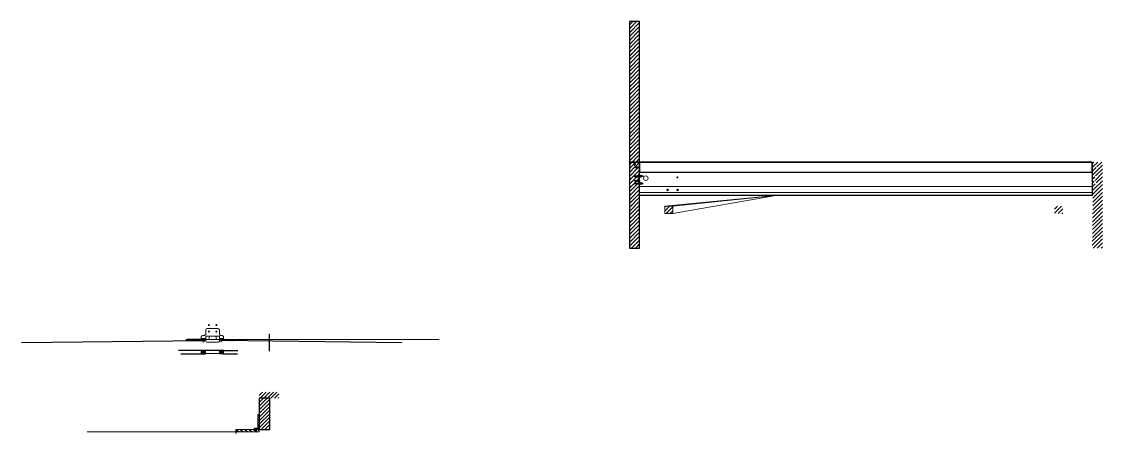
# Model space of a CAD drawing. Header units: millimetres. Extents: x -65822 to 124962, y -17646 to 50330.
# Drawn here: x 9150 to 13926, y 9572 to 11391 of the extents above; entities that cross this region are included whole.
import ezdxf

# ---------------------------------------------------------------- set-up
doc = ezdxf.new("R2010")
doc.units = ezdxf.units.MM
doc.header["$MEASUREMENT"] = 0
for name, color, linetype, lineweight in [('Arredi', 1, 'Continuous', 30), ('Dettagli', 210, 'Continuous', 20), ('qqqq', 5, 'Continuous', 30), ('qqqqq', 2, 'Continuous', 9), ('quote', 2, 'Continuous', 9)]:
    doc.layers.add(name, color=color, linetype=linetype, lineweight=lineweight)
doc.layers.add('Viti', color=2, linetype='Continuous')
pattern_1 = [(45, (8201.7578, -4997.0656), (-2.6516504, 2.6516504), [])]

msp = doc.modelspace()

# ---------------------------------------------------------------- hatches: boundary and pattern name
at = {"layer": 'Dettagli'}
h = msp.add_hatch(dxfattribs=at)
h.set_pattern_fill('ANSI31', color=256, scale=90)
h.set_pattern_definition([(45, (-169.249, 7119), (-7.954951, 7.954951), [])])
h.paths.add_polyline_path([(10246.574, 9727.541), (10199.82, 9727.541), (10199.82, 9589.291), (10246.574, 9589.291)])
h.paths.add_polyline_path([(10286.326, 9754.952), (10199.82, 9754.952), (10199.82, 9727.541), (10246.574, 9727.541), (10286.326, 9727.541)])
at = {"layer": 'qqqq'}
h = msp.add_hatch(dxfattribs=at)
h.set_pattern_fill('ANSI31', color=0, scale=97)
h.set_pattern_definition([(45, (-6909.345, -12513.192), (-8.5736697, 8.5736697), [])])
h.paths.add_polyline_path([(11880.601, 11390.758), (11835.601, 11390.758), (11835.601, 10770.758), (11880.601, 10770.758)])
h.paths.add_polyline_path([(11880.601, 10673.235), (11876.713, 10673.235), (11876.713, 10674.221, -0.46900804), (11876.713, 10681.283), (11876.713, 10679.494), (11880.601, 10679.494), (11880.601, 10686.753), (11860.067, 10686.753), (11860.067, 10689.791), (11880.601, 10689.791), (11880.601, 10704.709), (11876.713, 10704.709), (11876.713, 10705.695, -0.46900804), (11876.713, 10712.757), (11876.713, 10710.969), (11880.601, 10710.969), (11880.601, 10746.218), (11860.112, 10746.218), (11860.112, 10749.256), (11880.601, 10749.256), (11880.601, 10770.758), (11860.979, 10770.758, -0.39673277), (11854.682, 10770.758), (11835.601, 10770.758), (11835.601, 10390.758), (11880.601, 10390.758)])
h.paths.add_polyline_path([(11858.509, 10677.534), (11856.248, 10676.34), (11858.921, 10674.72, -0.15869569)], flags=16)
h.paths.add_polyline_path([(11859.142, 10678.368), (11861.583, 10678.368), (11863.658, 10678.368), (11866.094, 10678.368), (11868.248, 10678.368), (11870.676, 10678.368), (11872.802, 10678.368), (11874.652, 10678.368, 0.26657186), (11876.185, 10674.06), (11873.528, 10674.06), (11871.381, 10674.06), (11869.065, 10674.06), (11866.438, 10674.06), (11864.106, 10674.06), (11861.663, 10674.06), (11859.955, 10674.06, -0.25402856)], flags=16)
h.paths.add_polyline_path([(11861.096, 10678.139), (11863.173, 10678.139), (11865.608, 10678.139), (11867.765, 10678.139), (11870.193, 10678.139), (11872.319, 10678.139), (11872.762, 10678.139, 0.23266041), (11873.994, 10674.276), (11871.847, 10674.276), (11869.53, 10674.276), (11866.906, 10674.276), (11864.573, 10674.276), (11862.132, 10674.276), (11861.523, 10674.276, -0.22198759)], flags=0)
h.paths.add_polyline_path([(11858.509, 10709.008), (11856.248, 10707.815), (11858.921, 10706.195, -0.15869569)], flags=16)
h.paths.add_polyline_path([(11859.142, 10709.842), (11861.583, 10709.842), (11863.658, 10709.842), (11866.094, 10709.842), (11868.248, 10709.842), (11870.676, 10709.842), (11872.802, 10709.842), (11874.652, 10709.842, 0.26657186), (11876.185, 10705.534), (11873.528, 10705.534), (11871.381, 10705.534), (11869.065, 10705.534), (11866.438, 10705.534), (11864.106, 10705.534), (11861.663, 10705.534), (11859.955, 10705.534, -0.25402856)], flags=16)
h.paths.add_polyline_path([(11861.096, 10709.613), (11863.173, 10709.613), (11865.608, 10709.613), (11867.765, 10709.613), (11870.193, 10709.613), (11872.319, 10709.613), (11872.762, 10709.613, 0.23266041), (11873.994, 10705.75), (11871.847, 10705.75), (11869.53, 10705.75), (11866.906, 10705.75), (11864.573, 10705.75), (11862.132, 10705.75), (11861.523, 10705.75, -0.22198759)], flags=0)
h.paths.add_polyline_path([(11857.535, 10757.915), (11858.729, 10755.654), (11860.348, 10758.326, -0.15869569)], flags=16)
h.paths.add_polyline_path([(11856.701, 10758.547), (11856.701, 10760.989), (11856.701, 10763.064), (11856.701, 10765.499), (11856.701, 10767.653), (11856.93, 10769.598), (11856.93, 10767.617, 0.25271467), (11861.009, 10769.169), (11861.009, 10768.47), (11861.009, 10765.844), (11861.009, 10763.511), (11861.009, 10761.069), (11861.009, 10759.36, -0.25402856)], flags=16)
h.paths.add_polyline_path([(11856.93, 10762.579), (11856.93, 10765.014), (11856.93, 10767.171, 0.23013017), (11860.793, 10768.265), (11860.793, 10766.312), (11860.793, 10763.979), (11860.793, 10761.538), (11860.793, 10760.929, -0.22198759), (11856.93, 10760.502)], flags=0)
h.paths.add_polyline_path([(13925.601, 10770.758), (13880.601, 10770.758), (13880.601, 10749.256), (13901.09, 10749.256), (13901.09, 10746.218), (13880.601, 10746.218), (13880.601, 10725.758), (13880.601, 10708.656), (13884.197, 10708.656), (13886.258, 10709.842), (13885.812, 10709.842), (13884.197, 10709.636), (13884.197, 10706.682), (13884.005, 10689.791), (13901.134, 10689.791), (13901.134, 10686.753), (13880.601, 10686.753), (13880.601, 10677.182), (13884.197, 10677.182), (13886.258, 10678.368), (13885.812, 10678.368), (13884.197, 10678.162), (13884.197, 10675.208), (13880.601, 10390.758), (13925.601, 10390.758)])
h.paths.add_polyline_path([(13901.989, 10674.72), (13904.662, 10676.34), (13902.401, 10677.534, -0.15869569)], flags=16)
h.paths.add_polyline_path([(13898.621, 10674.06), (13896.146, 10674.06), (13893.823, 10674.06), (13891.147, 10674.06), (13888.844, 10674.06), (13886.694, 10674.06), (13884.96, 10674.276), (13886.916, 10674.276, 0.24603984), (13888.108, 10678.368), (13888.54, 10678.368), (13890.665, 10678.368), (13893.098, 10678.368), (13895.232, 10678.368), (13897.672, 10678.368), (13899.729, 10678.368), (13901.768, 10678.368, -0.25402856), (13900.955, 10674.06)], flags=16)
h.paths.add_polyline_path([(13899.814, 10678.139), (13899.399, 10678.139, -0.22363973), (13898.778, 10674.276), (13899.387, 10674.276, 0.22198759)], flags=0)
h.paths.add_polyline_path([(13894.633, 10674.276), (13892.051, 10674.276), (13889.723, 10674.276), (13887.578, 10674.276, 0.22876629), (13888.591, 10678.139), (13890.275, 10678.139), (13892.698, 10678.139), (13894.875, 10678.139), (13897.737, 10678.139, -0.22520546), (13896.974, 10674.276)], flags=0)
h.paths.add_polyline_path([(13901.989, 10706.195), (13904.662, 10707.815), (13902.401, 10709.008, -0.15869569)], flags=16)
h.paths.add_polyline_path([(13898.621, 10705.534), (13896.146, 10705.534), (13893.823, 10705.534), (13891.147, 10705.534), (13888.844, 10705.534), (13886.694, 10705.534), (13884.96, 10705.75), (13886.916, 10705.75, 0.24603984), (13888.108, 10709.842), (13888.54, 10709.842), (13890.665, 10709.842), (13893.098, 10709.842), (13895.232, 10709.842), (13897.672, 10709.842), (13899.729, 10709.842), (13901.768, 10709.842, -0.25402856), (13900.955, 10705.534)], flags=16)
h.paths.add_polyline_path([(13899.814, 10709.613), (13899.399, 10709.613, -0.22363973), (13898.778, 10705.75), (13899.387, 10705.75, 0.22198759)], flags=0)
h.paths.add_polyline_path([(13894.633, 10705.75), (13892.051, 10705.75), (13889.723, 10705.75), (13887.578, 10705.75, 0.22876629), (13888.591, 10709.613), (13890.275, 10709.613), (13892.698, 10709.613), (13894.875, 10709.613), (13897.737, 10709.613, -0.22520546), (13896.974, 10705.75)], flags=0)
h.paths.add_polyline_path([(12027.246, 10575.676), (11991.502, 10575.676), (11991.502, 10543.52), (12027.246, 10543.52)])
h.paths.add_polyline_path([(13750.099, 10575.417), (13714.474, 10575.417), (13714.474, 10543.52), (13750.099, 10543.52)])
at = {"layer": 'quote'}
h = msp.add_hatch(dxfattribs=at)
h.set_pattern_fill('ANSI31', color=256, scale=30)
h.set_pattern_definition(pattern_1)
h.paths.add_polyline_path([(9952.229, 9985.057), (9951.199, 9985.179), (9952.222, 9985.765), (9952.211, 9986.75), (9876.628, 9986.75), (9876.628, 9981.388), (9952.261, 9982.22), (9952.255, 9982.76), (9951.199, 9982.884), (9952.247, 9983.485)])
h = msp.add_hatch(dxfattribs=at)
h.set_pattern_fill('ANSI31', color=256, scale=30)
h.set_pattern_definition(pattern_1)
h.paths.add_polyline_path([(9952.179, 9989.581), (9943.543, 9989.581), (9943.543, 9986.75), (9952.211, 9986.75), (9952.204, 9987.354), (9951.199, 9987.473), (9952.196, 9988.045)])
h = msp.add_hatch(dxfattribs=at)
h.set_pattern_fill('ANSI31', color=256, scale=30)
h.set_pattern_definition(pattern_1)
h.paths.add_polyline_path([(9963.781, 9986.75), (9956.097, 9986.75), (9956.097, 9986.442), (9957.084, 9986.234), (9956.095, 9985.755), (9956.092, 9984.149), (9957.084, 9983.939), (9956.091, 9983.458), (9956.089, 9982.262), (9963.781, 9982.347)])
h = msp.add_hatch(dxfattribs=at)
h.set_pattern_fill('ANSI31', color=256, scale=30)
h.set_pattern_definition(pattern_1)
h.paths.add_polyline_path([(9963.781, 9989.581), (9956.103, 9989.581), (9956.101, 9988.736), (9957.084, 9988.528), (9956.1, 9988.051), (9956.097, 9986.75), (9963.781, 9986.75)])
h = msp.add_hatch(dxfattribs=at)
h.set_pattern_fill('ANSI31', color=256, scale=30)
h.set_pattern_definition(pattern_1)
h.paths.add_polyline_path([(10031.058, 9986.75), (10031.05, 9987.45), (10030.045, 9987.568), (10031.042, 9988.141), (10031.026, 9989.581), (10023.782, 9989.581), (10023.782, 9986.75)])
h = msp.add_hatch(dxfattribs=at)
h.set_pattern_fill('ANSI31', color=256, scale=30)
h.set_pattern_definition(pattern_1)
h.paths.add_polyline_path([(10031.075, 9985.153), (10030.045, 9985.274), (10031.067, 9985.861), (10031.058, 9986.737), (10023.782, 9986.75), (10023.782, 9986.554), (10023.782, 9982.351), (10031.107, 9982.266), (10031.101, 9982.855), (10030.045, 9982.98), (10031.093, 9983.581)])
h = msp.add_hatch(dxfattribs=at)
h.set_pattern_fill('ANSI31', color=256, scale=30)
h.set_pattern_definition(pattern_1)
h.paths.add_polyline_path([(10087.149, 9986.638), (10034.943, 9986.731), (10034.943, 9986.538), (10035.93, 9986.329), (10034.941, 9985.85), (10034.938, 9984.245), (10035.93, 9984.035), (10034.937, 9983.554), (10034.934, 9982.222), (10087.149, 9981.615)])
h = msp.add_hatch(dxfattribs=at)
h.set_pattern_fill('ANSI31', color=256, scale=30)
h.set_pattern_definition(pattern_1)
h.paths.add_polyline_path([(10042.105, 9989.581), (10034.949, 9989.581), (10034.947, 9988.831), (10035.93, 9988.624), (10034.946, 9988.147), (10034.943, 9986.75), (10042.105, 9986.75)])
at = {"layer": 'Viti'}
h = msp.add_hatch(dxfattribs=at)
h.set_pattern_fill('ANSI31', color=256, scale=70, angle=100)
h.paths.add_polyline_path([(10199.82, 9655.791), (10193.5, 9655.791), (10193.5, 9593.083), (10199.82, 9593.083)])
h = msp.add_hatch(dxfattribs=at)
h.set_pattern_fill('ANSI31', color=256, scale=90, angle=100)
h.paths.add_polyline_path([(10184.016, 9583.986), (10182.935, 9584.091), (10184.008, 9584.707), (10183.991, 9586.261), (10182.935, 9586.385), (10183.983, 9586.987), (10183.966, 9588.558), (10182.935, 9588.68), (10183.958, 9589.266), (10183.957, 9589.291), (10096.5, 9589.291), (10096.794, 9579.432), (10199.82, 9579.499), (10199.82, 9589.291), (10187.831, 9589.195), (10187.828, 9587.65), (10188.82, 9587.441), (10187.827, 9586.96), (10187.824, 9585.357), (10188.82, 9585.146), (10187.822, 9584.663), (10187.819, 9583.064), (10188.82, 9582.852), (10187.839, 9582.377), (10183.94, 9581.678), (10182.935, 9581.797), (10184.033, 9582.427)])
h = msp.add_hatch(dxfattribs=at)
h.set_pattern_fill('ANSI31', color=256, scale=90, angle=100)
h.paths.add_polyline_path([(10199.82, 9593.083), (10187.839, 9593.083), (10187.838, 9592.237), (10188.82, 9592.029), (10187.836, 9591.552), (10187.833, 9589.944), (10188.82, 9589.735), (10187.905, 9589.291), (10199.82, 9589.291)])

# ---------------------------------------------------------------- linework, layer by layer
at = {"layer": 'Arredi', "color": 0, "linetype": 'Continuous'}
for p, q in [((11856.701, 10769.65), (11856.701, 10770.082)), ((11856.701, 10767.217), (11856.701, 10767.653)), ((11856.701, 10765.084), (11856.701, 10765.499)), ((11856.701, 10762.643), (11856.701, 10763.064)), ((11856.701, 10760.586), (11856.701, 10760.989)), ((11856.701, 10758.14), (11856.701, 10758.547)), ((11856.93, 10759.06), (11857.277, 10758.402)), ((11857.535, 10757.915), (11858.729, 10755.654)), ((11858.729, 10755.654), (11860.348, 10758.326)), ((11861.009, 10768.47), (11861.009, 10769.169)), ((11861.009, 10765.844), (11861.009, 10766.493)), ((11861.009, 10763.511), (11861.009, 10764.17)), ((11861.009, 10761.069), (11861.009, 10761.695)), ((11861.009, 10758.726), (11861.009, 10759.36))]:
    msp.add_line(p, q, dxfattribs=at)
at = {"layer": 'Arredi', "color": 0}
for p, q in [((11860.112, 10749.256), (11880.601, 10749.256)), ((11860.112, 10748.591), (11880.601, 10748.591)), ((11860.112, 10748.035), (11880.601, 10748.035)), ((11860.112, 10747.515), (11880.601, 10747.515)), ((11860.112, 10746.947), (11880.601, 10746.947)), ((11860.112, 10746.218), (11880.601, 10746.218)), ((11858.509, 10709.008), (11856.248, 10707.815)), ((11856.248, 10707.815), (11858.921, 10706.195)), ((11858.734, 10709.842), (11859.142, 10709.842)), ((11859.654, 10709.613), (11858.997, 10709.266)), ((11859.32, 10705.534), (11859.955, 10705.534)), ((11861.18, 10709.842), (11861.583, 10709.842)), ((11861.663, 10705.534), (11862.289, 10705.534)), ((11863.238, 10709.842), (11863.658, 10709.842)), ((11864.106, 10705.534), (11864.764, 10705.534)), ((11865.678, 10709.842), (11866.094, 10709.842)), ((11866.438, 10705.534), (11867.087, 10705.534)), ((11867.812, 10709.842), (11868.248, 10709.842)), ((11869.065, 10705.534), (11869.763, 10705.534)), ((11870.245, 10709.842), (11870.676, 10709.842)), ((11871.381, 10705.534), (11872.066, 10705.534)), ((11872.37, 10709.842), (11872.802, 10709.842)), ((11873.528, 10705.534), (11874.216, 10705.534)), ((11874.652, 10709.842), (11875.098, 10709.842)), ((11876.185, 10705.534), (11876.713, 10705.534)), ((11876.713, 10705.144), (11876.713, 10705.144)), ((11858.509, 10677.534), (11856.248, 10676.34)), ((11856.248, 10676.34), (11858.921, 10674.72)), ((11858.734, 10678.368), (11859.142, 10678.368)), ((11859.654, 10678.139), (11858.997, 10677.792)), ((11859.32, 10674.06), (11859.955, 10674.06)), ((11860.067, 10689.791), (11880.557, 10689.791)), ((11860.067, 10689.126), (11880.557, 10689.126)), ((11860.067, 10688.57), (11880.557, 10688.57)), ((11860.067, 10688.05), (11880.557, 10688.05)), ((11860.067, 10687.482), (11880.557, 10687.482)), ((11860.067, 10686.753), (11880.557, 10686.753)), ((11861.18, 10678.368), (11861.583, 10678.368)), ((11861.663, 10674.06), (11862.289, 10674.06)), ((11863.238, 10678.368), (11863.658, 10678.368)), ((11864.106, 10674.06), (11864.764, 10674.06)), ((11865.678, 10678.368), (11866.094, 10678.368)), ((11866.438, 10674.06), (11867.087, 10674.06)), ((11867.812, 10678.368), (11868.248, 10678.368)), ((11869.065, 10674.06), (11869.763, 10674.06)), ((11870.245, 10678.368), (11870.676, 10678.368)), ((11871.381, 10674.06), (11872.066, 10674.06)), ((11872.37, 10678.368), (11872.802, 10678.368)), ((11873.528, 10674.06), (11874.216, 10674.06)), ((11874.652, 10678.368), (11875.098, 10678.368)), ((11876.185, 10674.06), (11876.713, 10674.06)), ((11876.713, 10673.67), (11876.713, 10673.67))]:
    msp.add_line(p, q, dxfattribs=at)
at = {"layer": 'Arredi'}
for p, q in [((9150, 9973.393), (9952.261, 9982.22)), ((9943.543, 9986.75), (9882.5, 9986.75)), ((10830.269, 9972.983), (10034.934, 9982.222)), ((10994.788, 9985.031), (10034.943, 9986.731)), ((9943.505, 9938.433), (9843, 9938.433)), ((10042.633, 9938.503), (10105, 9938.503)), ((9943.505, 9922.941), (9854, 9922.941)), ((10042.633, 9923.012), (10104.5, 9923.012))]:
    msp.add_line(p, q, dxfattribs=at)
at = {"layer": 'Arredi', "color": 0}
for points in [[(11835.601, 11390.758), (11835.601, 10770.758), (11880.601, 10770.758), (11880.601, 11390.758)], [(11835.601, 10770.758), (11835.601, 10390.758), (11880.601, 10390.758), (11880.601, 10770.758)], [(11880.601, 10746.218), (11860.112, 10746.218), (11860.112, 10749.256), (11880.601, 10749.256)], [(11880.601, 10725.758), (13880.601, 10725.758), (13880.601, 10770.758), (11880.601, 10770.758)], [(11880.601, 10770.758), (13880.601, 10770.758), (13880.601, 10622.744), (11880.601, 10622.744)], [(11876.713, 10708.656), (11876.713, 10706.682), (11884.398, 10706.682), (11884.398, 10708.656)], [(11886.713, 10710.969), (11886.713, 10704.709), (11886.985, 10704.709), (11886.985, 10710.969)], [(11889.908, 10706.415), (11889.908, 10709.001), (11893.11, 10709.001), (11893.11, 10706.415)], [(11893.11, 10710.969), (11893.11, 10704.709), (11893.345, 10704.709), (11893.345, 10710.969)], [(11880.557, 10686.753), (11860.067, 10686.753), (11860.067, 10689.791), (11880.557, 10689.791)], [(11876.713, 10677.182), (11876.713, 10675.208), (11884.398, 10675.208), (11884.398, 10677.182)], [(11886.713, 10679.494), (11886.713, 10673.235), (11886.985, 10673.235), (11886.985, 10679.494)], [(11889.908, 10674.941), (11889.908, 10677.527), (11893.11, 10677.527), (11893.11, 10674.941)], [(11893.11, 10679.494), (11893.11, 10673.235), (11893.345, 10673.235), (11893.345, 10679.494)]]:
    msp.add_lwpolyline(points, close=True, dxfattribs=at)
at = {"layer": 'Arredi', "color": 0, "linetype": 'Continuous'}
for points in [[(11856.93, 10770.041), (11856.93, 10770.758)], [(11856.93, 10767.617), (11856.93, 10769.598)], [(11856.93, 10765.441), (11856.93, 10767.171)], [(11856.93, 10763.011), (11856.93, 10765.014)], [(11856.93, 10760.916), (11856.93, 10762.579)], [(11856.93, 10759.06), (11856.93, 10760.502)], [(11860.793, 10770.592), (11860.793, 10768.935)], [(11860.793, 10768.265), (11860.793, 10766.312)], [(11860.793, 10765.683), (11860.793, 10763.979)], [(11860.793, 10763.341), (11860.793, 10761.538)], [(11860.793, 10760.929), (11860.793, 10759.195)]]:
    msp.add_lwpolyline(points, dxfattribs=at)
at = {"layer": 'Arredi', "color": 0}
for points in [[(11859.654, 10709.613), (11861.096, 10709.613)], [(11861.523, 10705.75), (11859.789, 10705.75)], [(11861.511, 10709.613), (11863.173, 10709.613)], [(11863.936, 10705.75), (11862.132, 10705.75)], [(11863.605, 10709.613), (11865.608, 10709.613)], [(11866.277, 10705.75), (11864.573, 10705.75)], [(11866.035, 10709.613), (11867.765, 10709.613)], [(11868.859, 10705.75), (11866.906, 10705.75)], [(11868.212, 10709.613), (11870.193, 10709.613)], [(11871.187, 10705.75), (11869.53, 10705.75)], [(11870.635, 10709.613), (11872.319, 10709.613)], [(11873.332, 10705.75), (11871.847, 10705.75)], [(11872.762, 10709.613), (11874.617, 10709.613)], [(11875.95, 10705.75), (11873.994, 10705.75)], [(11875.073, 10709.613), (11876.713, 10709.613), (11876.713, 10705.75), (11876.648, 10705.75)], [(11885.763, 10704.709), (11876.713, 10704.709), (11876.713, 10710.969), (11885.763, 10710.969)], [(11886.015, 10710.969), (11889.908, 10710.969), (11889.908, 10704.709), (11886.015, 10704.709)], [(11859.654, 10678.139), (11861.096, 10678.139)], [(11861.523, 10674.276), (11859.789, 10674.276)], [(11861.511, 10678.139), (11863.173, 10678.139)], [(11863.936, 10674.276), (11862.132, 10674.276)], [(11863.605, 10678.139), (11865.608, 10678.139)], [(11866.277, 10674.276), (11864.573, 10674.276)], [(11866.035, 10678.139), (11867.765, 10678.139)], [(11868.859, 10674.276), (11866.906, 10674.276)], [(11868.212, 10678.139), (11870.193, 10678.139)], [(11871.187, 10674.276), (11869.53, 10674.276)], [(11870.635, 10678.139), (11872.319, 10678.139)], [(11873.332, 10674.276), (11871.847, 10674.276)], [(11872.762, 10678.139), (11874.617, 10678.139)], [(11875.95, 10674.276), (11873.994, 10674.276)], [(11875.073, 10678.139), (11876.713, 10678.139), (11876.713, 10674.276), (11876.648, 10674.276)], [(11885.763, 10673.235), (11876.713, 10673.235), (11876.713, 10679.494), (11885.763, 10679.494)], [(11886.015, 10679.494), (11889.908, 10679.494), (11889.908, 10673.235), (11886.015, 10673.235)]]:
    msp.add_lwpolyline(points, dxfattribs=at)
at = {"layer": 'Arredi'}
msp.add_lwpolyline([(10199.82, 9727.541), (10199.82, 9589.291), (10246.574, 9589.291), (10246.574, 9727.541)], close=True, dxfattribs=at)
at = {"layer": 'Arredi', "color": 0, "linetype": 'Continuous'}
for centre, start, end in [((11857.628, 10774.58), 258.361488, 303.684099), ((11857.831, 10774.102), 255.763133, 313.2797), ((11857.533, 10772.17), 259.568168, 319.190284), ((11857.736, 10771.692), 256.98181, 315.454157), ((11857.95, 10769.919), 254.21762, 311.756437), ((11858.153, 10769.441), 251.567988, 308.445553), ((11857.855, 10767.509), 255.444744, 313.364423), ((11858.058, 10767.031), 252.811975, 309.974111), ((11858.201, 10765.329), 250.936067, 307.685501), ((11858.404, 10764.851), 248.233937, 304.550471), ((11858.106, 10762.919), 252.184537, 309.197652), ((11858.309, 10762.441), 249.503689, 306.001238)]:
    msp.add_arc(centre, 4.592, start, end, dxfattribs=at)
at = {"layer": 'Arredi', "color": 0}
for centre, start, end in [((11863.036, 10708.234), 159.503689, 216.001238), ((11863.514, 10708.437), 162.184537, 219.197652), ((11865.446, 10708.139), 158.233937, 214.550471), ((11865.924, 10708.342), 160.936067, 217.685501), ((11867.625, 10708.485), 162.811975, 219.974111), ((11868.103, 10708.688), 165.444744, 223.364423), ((11870.035, 10708.39), 161.567988, 218.445553), ((11870.513, 10708.593), 164.21762, 221.756437), ((11872.286, 10708.807), 166.98181, 225.454157), ((11872.764, 10709.01), 169.568168, 229.190284), ((11874.696, 10708.712), 165.763133, 223.790117), ((11875.174, 10708.915), 168.361488, 227.409854), ((11876.826, 10708.731), 165.995783, 224.103487), ((11877.304, 10708.933), 168.59175, 227.744307), ((11879.171, 10709.023), 169.731763, 229.437145), ((11879.649, 10709.226), 172.29562, 230.25391), ((11863.036, 10676.76), 159.503689, 216.001238), ((11863.514, 10676.963), 162.184537, 219.197652), ((11865.446, 10676.665), 158.233937, 214.550471), ((11865.924, 10676.868), 160.936067, 217.685501), ((11867.625, 10677.011), 162.811975, 219.974111), ((11868.103, 10677.214), 165.444744, 223.364423), ((11870.035, 10676.916), 161.567988, 218.445553), ((11870.513, 10677.119), 164.21762, 221.756437), ((11872.286, 10677.333), 166.98181, 225.454157), ((11872.764, 10677.536), 169.568168, 229.190284), ((11874.696, 10677.238), 165.763133, 223.790117), ((11875.174, 10677.441), 168.361488, 227.409854), ((11876.826, 10677.256), 165.995783, 224.103487), ((11877.304, 10677.459), 168.59175, 227.744307), ((11879.171, 10677.549), 169.731763, 229.437145), ((11879.649, 10677.752), 172.29562, 230.25391)]:
    msp.add_arc(centre, 4.592, start, end, dxfattribs=at)
at = {"layer": 'Dettagli', "color": 0}
for p, q in [((11991.502, 10575.676), (12477.618, 10622.744)), ((12027.246, 10575.676), (12482.688, 10622.744)), ((12482.688, 10622.744), (12027.246, 10543.52))]:
    msp.add_line(p, q, dxfattribs=at)
at = {"layer": 'Dettagli'}
for p, q in [((9952.211, 9986.75), (9876.628, 9986.75)), ((9956.089, 9982.262), (9963.781, 9982.347)), ((9963.781, 9986.75), (9956.097, 9986.75)), ((10031.107, 9982.266), (10023.695, 9982.352)), ((10031.058, 9986.737), (10023.782, 9986.75)), ((9943.543, 9940.321), (9943.543, 9929.872)), ((9950.084, 9940.321), (9950.084, 9938.503)), ((9958.415, 9940.321), (9958.415, 9938.503)), ((9962.37, 9940.321), (9962.37, 9929.872)), ((9969.748, 9940.321), (9969.748, 9938.503)), ((10017.681, 9940.321), (10017.681, 9938.503)), ((10023.782, 9940.321), (10023.782, 9929.872)), ((10028.523, 9940.321), (10028.523, 9938.503)), ((10036.236, 9940.321), (10036.236, 9938.503)), ((10042.105, 9940.321), (10042.105, 9938.503)), ((10199.82, 9579.499), (9440, 9579)), ((10183.957, 9589.291), (10096.5, 9589.291)), ((10199.82, 9589.291), (10187.464, 9589.192)), ((10199.82, 9589.291), (10199.82, 9579.499))]:
    msp.add_line(p, q, dxfattribs=at)
at = {"layer": 'Dettagli', "color": 0}
for points in [[(13880.601, 10622.744), (11880.601, 10622.744), (11880.601, 10663.341), (13880.601, 10663.341)], [(13880.601, 10622.744), (11880.601, 10622.744), (11880.601, 10636.327), (13880.601, 10636.327)], [(11991.502, 10575.676), (12027.246, 10575.676), (12027.246, 10543.52), (11991.502, 10543.52)]]:
    msp.add_lwpolyline(points, close=True, dxfattribs=at)
at = {"layer": 'Dettagli'}
for points in [[(9963.781, 10029.884), (9963.781, 10010.466)], [(10017.681, 10035.743), (9969.748, 10035.743)], [(10023.782, 10010.569), (10023.782, 10029.432)], [(9952.211, 9986.75), (9942.498, 9986.75)], [(9943.543, 9999.129), (9943.543, 9986.75), (9952.211, 9986.75)], [(9943.543, 9989.581), (9963.781, 9989.581), (9963.781, 9986.75), (9956.097, 9986.75)], [(9958.415, 10005.09), (9950.084, 10005.09)], [(9956.097, 9986.75), (10031.058, 9986.75)], [(9963.781, 9986.75), (9963.781, 9980.228)], [(10009.53, 9986.554), (10009.53, 10002.234), (10023.782, 10002.234), (10023.782, 9986.554)], [(10023.782, 9986.75), (10023.782, 9989.581), (10042.105, 9989.581), (10042.105, 9986.75)], [(10023.782, 9979.467), (10023.782, 9986.75)], [(10036.484, 10005.09), (10028.523, 10005.11)], [(10034.943, 9986.75), (10042.105, 9986.75), (10042.105, 9999.852)], [(9964.058, 9938.503), (10023.557, 9938.503)], [(9968.898, 9974.674), (10018.95, 9974.674)], [(10023.594, 9924.941), (9962.406, 9924.941)]]:
    msp.add_lwpolyline(points, dxfattribs=at)
for points in [[(9963.781, 9986.75), (9963.781, 10002.234), (10023.782, 10002.234), (10023.782, 9986.75)], [(9963.781, 9986.75), (9963.781, 10002.234), (9978.033, 10002.234), (9978.033, 9986.75)], [(9962.37, 9938.433), (9943.505, 9938.433), (9943.505, 9922.941), (9962.37, 9922.941)], [(9943.543, 9938.503), (10042.633, 9938.503), (10042.633, 9940.321), (9943.543, 9940.321)], [(10042.633, 9938.503), (10023.768, 9938.503), (10023.768, 9923.012), (10042.633, 9923.012)]]:
    msp.add_lwpolyline(points, close=True, dxfattribs=at)
at = {"layer": 'Dettagli', "color": 0}
for centre, radius in [((11908.37, 10699.475), 10.018), ((12047.943, 10702.796), 2.233), ((12004.606, 10647.65), 3.453), ((12004.606, 10647.65), 2.233), ((12048.409, 10647.65), 3.453), ((12048.409, 10647.65), 2.233)]:
    msp.add_circle(centre, radius, dxfattribs=at)
at = {"layer": 'Dettagli'}
for centre in [(9977.496, 10050.471), (10011.043, 10050.471), (9977.496, 10021.745), (10011.043, 10021.745)]:
    msp.add_circle(centre, 2.233, dxfattribs=at)
for centre, start, end in [((9972.373, 10027.102), 106.896185, 162.058804), ((10015.057, 10027.102), 14.950753, 73.103815), ((9952.117, 9996.291), 103.006519, 161.684044), ((9955.299, 10013.566), 290.187872, 339.920148), ((10032.401, 10013.266), 197.377088, 244.574272), ((10032.401, 10013.266), 295.129289, 295.818847), ((10033.722, 9996.492), 21.845066, 73.18794), ((9972.373, 9983.01), 197.941196, 247.37201), ((10015.475, 9983.01), 292.62799, 336.899037)]:
    msp.add_arc(centre, 9.031, start, end, dxfattribs=at)
at = {"layer": 'qqqqq'}
msp.add_lwpolyline([(10199.82, 9593.083), (10193.5, 9593.083), (10193.5, 9655.791), (10199.82, 9655.791)], close=True, dxfattribs=at)
msp.add_lwpolyline([(10187.905, 9589.291), (10199.82, 9589.291), (10199.82, 9593.083), (10178, 9593.083), (10178, 9589.291), (10184.191, 9589.291)], dxfattribs=at)
at = {"layer": 'quote', "color": 0}
msp.add_line((9876.628, 9986.75), (9876.628, 9981.388), dxfattribs=at)
at = {"layer": 'quote'}
for p, q in [((9951.199, 9987.473), (9952.204, 9987.354)), ((9952.18, 9983.447), (9951.199, 9982.884)), ((9951.199, 9982.884), (9952.204, 9982.766)), ((9956.101, 9981.853), (9952.18, 9981.153)), ((9952.204, 9982.766), (9956.103, 9983.464)), ((9952.255, 9982.775), (9952.272, 9981.169)), ((9956.088, 9981.851), (9956.091, 9983.462)), ((9957.084, 9988.528), (9956.101, 9988.736)), ((9957.084, 9981.645), (9956.101, 9981.853)), ((9956.103, 9981.17), (9957.084, 9981.645)), ((10035.989, 9988.597), (10034.946, 9988.148)), ((10034.947, 9988.831), (10035.989, 9988.597)), ((10035.93, 9986.329), (10034.947, 9986.537)), ((10034.949, 9985.854), (10035.93, 9986.329))]:
    msp.add_line(p, q, dxfattribs=at)
at = {"layer": 'quote', "color": 2}
for p, q in [((10031.026, 9983.543), (10030.045, 9982.98)), ((10030.045, 9982.98), (10031.05, 9982.861)), ((10031.026, 9981.248), (10030.045, 9980.686)), ((10034.947, 9981.949), (10031.026, 9981.248)), ((10031.05, 9982.861), (10034.949, 9983.56)), ((10031.05, 9980.567), (10034.949, 9981.266)), ((10031.101, 9982.87), (10031.118, 9981.265)), ((10034.929, 9979.651), (10034.932, 9981.263)), ((10034.934, 9981.946), (10034.937, 9983.558)), ((10035.93, 9981.741), (10034.947, 9981.949)), ((10034.949, 9981.266), (10035.93, 9981.741)), ((10030.045, 9980.686), (10031.05, 9980.567)), ((10031.026, 9978.954), (10030.045, 9978.391)), ((10034.947, 9979.654), (10031.026, 9978.954)), ((10031.05, 9978.273), (10034.949, 9978.971)), ((10031.126, 9980.581), (10031.144, 9978.975)), ((10035.93, 9979.447), (10034.947, 9979.654)), ((10034.949, 9978.971), (10035.93, 9979.447))]:
    msp.add_line(p, q, dxfattribs=at)
at = {"layer": 'Viti'}
for p, q in [((9952.18, 9988.035), (9951.199, 9987.473)), ((9952.18, 9985.741), (9951.199, 9985.179)), ((9951.199, 9985.179), (9952.204, 9985.06)), ((9952.18, 9981.153), (9951.199, 9980.59)), ((9952.18, 9989.546), (9952.196, 9988.038)), ((9956.101, 9988.736), (9952.18, 9988.035)), ((9956.101, 9986.442), (9952.18, 9985.741)), ((9956.101, 9984.147), (9952.18, 9983.447)), ((9952.204, 9987.354), (9956.103, 9988.053)), ((9952.204, 9987.354), (9952.222, 9985.749)), ((9952.204, 9985.06), (9956.103, 9985.758)), ((9952.204, 9980.471), (9956.103, 9981.17)), ((9952.229, 9985.065), (9952.247, 9983.459)), ((9956.083, 9979.555), (9956.086, 9981.167)), ((9956.092, 9984.146), (9956.095, 9985.757)), ((9956.097, 9986.441), (9956.1, 9988.052)), ((9956.101, 9988.736), (9956.103, 9989.546)), ((9957.084, 9986.234), (9956.101, 9986.442)), ((9957.084, 9983.939), (9956.101, 9984.147)), ((9956.103, 9988.053), (9957.084, 9988.528)), ((9956.103, 9985.758), (9957.084, 9986.234)), ((9956.103, 9983.464), (9957.084, 9983.939)), ((10031.026, 9988.131), (10030.045, 9987.568)), ((10030.045, 9987.568), (10031.05, 9987.45)), ((10031.026, 9985.837), (10030.045, 9985.274)), ((10030.045, 9985.274), (10031.05, 9985.156)), ((10031.026, 9989.581), (10031.042, 9988.134)), ((10034.947, 9988.831), (10031.026, 9988.131)), ((10034.947, 9986.537), (10031.026, 9985.837)), ((10034.947, 9984.243), (10031.026, 9983.543)), ((10031.05, 9987.45), (10034.949, 9988.148)), ((10031.05, 9987.45), (10031.068, 9985.844)), ((10031.05, 9985.156), (10034.949, 9985.854)), ((10031.075, 9985.16), (10031.093, 9983.555)), ((10034.938, 9984.241), (10034.941, 9985.853)), ((10034.943, 9986.536), (10034.946, 9988.148)), ((10034.947, 9988.831), (10034.949, 9989.581)), ((10035.93, 9984.035), (10034.947, 9984.243)), ((10034.949, 9983.56), (10035.93, 9984.035)), ((10243.5, 10012), (10243.5, 9936)), ((9951.199, 9980.59), (9952.204, 9980.471)), ((9952.18, 9978.858), (9951.199, 9978.296)), ((9951.199, 9978.296), (9952.204, 9978.177)), ((9956.101, 9979.559), (9952.18, 9978.858)), ((9952.204, 9978.177), (9956.103, 9978.876)), ((9952.28, 9980.485), (9952.298, 9978.879)), ((9957.084, 9979.351), (9956.101, 9979.559)), ((9956.103, 9978.876), (9957.084, 9979.351)), ((10030.045, 9978.391), (10031.05, 9978.273)), ((10096.5, 9589.291), (10097, 9572.5)), ((10182.935, 9586.385), (10183.94, 9586.267)), ((10182.935, 9584.091), (10184.016, 9583.986)), ((10182.935, 9581.797), (10183.94, 9581.678)), ((10188.82, 9589.735), (10187.838, 9589.943)), ((10188.82, 9585.146), (10187.838, 9585.354))]:
    msp.add_line(p, q, dxfattribs=at)
at = {"layer": 'Viti', "color": 0}
for p, q in [((10183.916, 9591.537), (10182.935, 9590.974)), ((10182.935, 9590.974), (10183.94, 9590.855)), ((10183.916, 9589.242), (10182.935, 9588.68)), ((10182.935, 9588.68), (10183.94, 9588.561)), ((10183.916, 9586.948), (10182.935, 9586.385)), ((10183.916, 9584.654), (10182.935, 9584.091)), ((10183.916, 9582.36), (10182.935, 9581.797)), ((10183.916, 9593.047), (10183.933, 9591.54)), ((10187.838, 9592.237), (10183.916, 9591.537)), ((10187.838, 9589.943), (10183.916, 9589.242)), ((10187.838, 9587.648), (10183.916, 9586.948)), ((10187.838, 9585.354), (10183.916, 9584.654)), ((10187.838, 9583.06), (10183.916, 9582.36)), ((10183.94, 9590.855), (10187.839, 9591.554)), ((10183.94, 9590.855), (10183.958, 9589.25)), ((10183.94, 9588.561), (10187.839, 9589.26)), ((10183.94, 9586.267), (10187.839, 9586.965)), ((10183.94, 9583.973), (10187.839, 9584.671)), ((10183.94, 9581.678), (10187.839, 9582.377)), ((10183.965, 9588.566), (10183.983, 9586.96)), ((10183.991, 9586.276), (10184.009, 9584.67)), ((10184.016, 9583.986), (10184.034, 9582.381)), ((10187.819, 9583.057), (10187.822, 9584.668)), ((10187.824, 9585.352), (10187.827, 9586.963)), ((10187.828, 9587.647), (10187.832, 9589.258)), ((10187.833, 9589.942), (10187.836, 9591.553)), ((10187.838, 9592.237), (10187.839, 9593.047)), ((10188.82, 9592.029), (10187.838, 9592.237)), ((10188.82, 9587.441), (10187.838, 9587.648)), ((10188.82, 9582.852), (10187.838, 9583.06)), ((10187.839, 9591.554), (10188.82, 9592.029)), ((10187.839, 9589.26), (10188.82, 9589.735)), ((10187.839, 9586.965), (10188.82, 9587.441)), ((10187.839, 9584.671), (10188.82, 9585.146)), ((10187.839, 9582.377), (10188.82, 9582.852))]:
    msp.add_line(p, q, dxfattribs=at)
at = {"layer": 'Viti'}
for points in [[(9947.043, 9992.182), (9961.264, 9992.182), (9961.264, 9989.582), (9947.043, 9989.582)], [(10025.888, 9992.181), (10040.11, 9992.181), (10040.11, 9989.581), (10025.888, 9989.581)]]:
    msp.add_lwpolyline(points, close=True, dxfattribs=at)
for points in [[(9952.461, 9931.502), (9952.461, 9934.776), (9954.184, 9934.776), (9954.184, 9931.502)], [(10032.725, 9931.572), (10032.725, 9934.847), (10034.447, 9934.847), (10034.447, 9931.572)], [(9952.461, 9929.78), (9949.306, 9929.78), (9949.306, 9931.502), (9952.461, 9931.502)], [(9954.184, 9929.78), (9954.184, 9926.66), (9952.461, 9926.66), (9952.461, 9929.78)], [(9954.184, 9931.502), (9957.422, 9931.502), (9957.422, 9929.78), (9954.184, 9929.78)], [(10032.725, 9929.85), (10029.569, 9929.85), (10029.569, 9931.572), (10032.725, 9931.572)], [(10034.447, 9929.85), (10034.447, 9926.73), (10032.725, 9926.73), (10032.725, 9929.85)], [(10034.447, 9931.572), (10037.685, 9931.572), (10037.685, 9929.85), (10034.447, 9929.85)]]:
    msp.add_lwpolyline(points, dxfattribs=at)
at = {"layer": 'Viti', "color": 0}
msp.add_lwpolyline([(10178.779, 9595.684), (10193, 9595.684), (10193, 9593.083), (10178.779, 9593.083)], close=True, dxfattribs=at)
at = {"layer": 'Viti'}
for centre in [(9953.192, 9930.708), (10033.455, 9930.779)]:
    msp.add_circle(centre, 7.119, dxfattribs=at)

doc.saveas('drawing.dxf')
